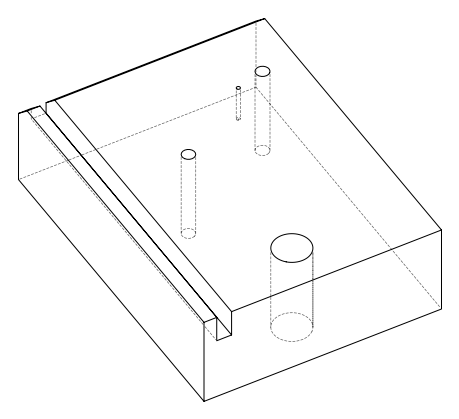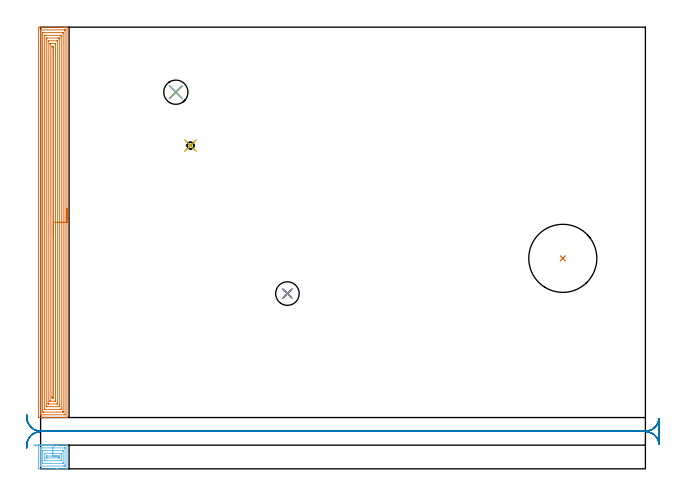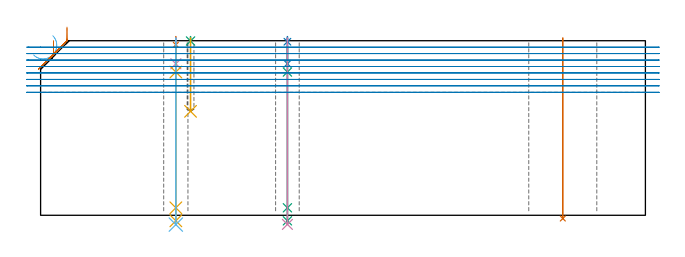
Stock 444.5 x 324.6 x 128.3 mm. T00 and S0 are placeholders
(PLAN: 14 operations, 10 tool changes, 39.1 min)
(1 SPOT_DRILL | STEP1HOLE | NXT0321_9005460120000 | 0.05 min | 182 mm3)
(2 SPOT_DRILL_1 | STEP1HOLE_2 | NXT0321_9005460120000 | 0.03 min | 4 mm3)
(3 SPOT_DRILL_2 | STEP1POCKET | NXT0321_9005460120000 | 0.03 min | 1 mm3)
(4 DRILL_BLIND_HOLE_INTO_CENTER | STEP1HOLE | NXT0301_084 | 0.08 min | 1386 mm3)
(5 GUN_DRILL_THROUGH_HOLE | STEP1HOLE | UGT0307_008 | 0.63 min | 10661 mm3)
(6 DRILL_TO_ENLARGE_THROUGH_HOLE | STEP1HOLE | UGT0301_248 | 0.55 min | 19632 mm3)
(7 INDEXABLE_INSERT_DRILL_THROUGH_HOLE_FROM_SOLID | STEP1HOLE_1 | NXT0302_038 | 0.53 min | 251811 mm3)
(8 DRILL_BLIND_HOLE_INTO_CENTER_1 | STEP1HOLE_2 | NXT0301_084 | 0.08 min | 1551 mm3)
(9 GUN_DRILL_THROUGH_HOLE_1 | STEP1HOLE_2 | UGT0307_008 | 0.63 min | 10659 mm3)
(10 DRILL_TO_ENLARGE_THROUGH_HOLE_1 | STEP1HOLE_2 | UGT0301_244 | 0.55 min | 17887 mm3)
(11 DRILL_BLIND_HOLE_INTO_CENTER_2 | STEP1POCKET | UGT0301_445 | 0.22 min | 978 mm3)
(12 AREA_MILL | FG_CHAMFER_SURFACE | UGT0205_001 | 1.4 min | 5545 mm3)
(13 AREA_MILL_1 | FG_CHAMFER_SURFACE_1 | UGT0205_001 | 18.64 min | 64396 mm3)
(14 MILL_RECTANGULAR_SLOT | SLOT_RECTANGULAR | UGT0201_094 | Follow Part, ap 5, ae 75% | 15.64 min | 338504 mm3)
(TOOL NXT0321_9005460120000 | NC Spot Drill, 142deg, 12mm, Carbide, Uncoated | D12 PA142 FL30 Z2)
(TOOL NXT0301_084 | Carbide Drill 11.3mm [860.1-1130-034A1-MM 2214] | D11.3 PA140 FL55 Z2)
(TOOL UGT0307_008 | Gun Drill 11 mm | D11 PA130 FL24 Z1)
(TOOL UGT0301_248 | Twist Drill 17.8 mm | D17.8 PA118 FL130 Z2)
(TOOL NXT0302_038 | Index. Insert Drill 50mm [880-D5000L50-04] | D50 PA176 FL200 Z2)
(TOOL UGT0301_244 | Twist Drill 17.3 mm | D17.3 PA118 FL130 Z2)
(TOOL UGT0301_445 | Carbide Drill 5.0 mm | D5 PA118 FL52 Z2)
(TOOL UGT0205_001 | Chamfer Mill 20 x 3 x 45 deg. | D20 FL50 Z2)
(TOOL UGT0201_094 | End mill 20 mm | D20 FL38 Z4)
(OP 1 SPOT_DRILL)
G17 G21 G94 G90
T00 M6
G54
G17 G0 G90 X99.4 Y276.8 S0 M3
G43 Z138.3 H0
G94 G81 G98 Z125.3 F250. R131.3
G80
M5
M2
(OP 2 SPOT_DRILL_1)
G17 G21 G94 G90
T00 M6
G54
G17 G0 G90 X181.4 Y128.8 S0 M3
G43 Z138.3 H0
G94 G81 G98 Z127.555 F250. R131.3
G80
M5
M2
(OP 3 SPOT_DRILL_2)
G17 G21 G94 G90
T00 M6
G54
G17 G0 G90 X110.2 Y237.6 S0 M3
G43 Z138.3 H0
G94 G81 G98 Z128.085 F250. R131.3
G80
M5
M2
(OP 4 DRILL_BLIND_HOLE_INTO_CENTER)
G17 G21 G94 G90
T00 M6
G54
G17 G0 G90 X99.4 Y276.8 S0 M3
G43 Z138.3 H1
G94 G81 G98 Z111.35 F250. R130.3
G80
M5
M2
(OP 5 GUN_DRILL_THROUGH_HOLE)
G17 G21 G94 G90
T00 M6
G54
G17 G0 G90 X99.4 Y276.8 M8
G43 Z138.3 H0
Z124.699
S716 M3
G94 G1 Z105.287 F125. M26
G4 X.084
Z5.5 F250.
G4 X.084
Z-4.065 F125.
G4 X.084
M5
M9
G0 Z124.699
Z138.3
M2
(OP 6 DRILL_TO_ENLARGE_THROUGH_HOLE)
G17 G21 G94 G90
T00 M6
G54
G17 G0 G90 X99.4 Y276.8 S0 M3
G43 Z138.3 H0
G94 G73 G98 Z-6.848 F250. Q16.893 R130.3
G80
M5
M2
(OP 7 INDEXABLE_INSERT_DRILL_THROUGH_HOLE_FROM_SOLID)
G17 G21 G94 G90
T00 M6
G54
G17 G0 G90 X383.8 Y154.7 S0 M3
G43 Z138.3 H1
G94 G81 G98 Z-2.373 F250. R130.3
G80
M5
M2
(OP 8 DRILL_BLIND_HOLE_INTO_CENTER_1)
G17 G21 G94 G90
T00 M6
G54
G17 G0 G90 X181.4 Y128.8 S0 M3
G43 Z138.3 H1
G94 G81 G98 Z111.35 F250. R130.3
G80
M5
M2
(OP 9 GUN_DRILL_THROUGH_HOLE_1)
G17 G21 G94 G90
T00 M6
G54
G17 G0 G90 X181.4 Y128.8 M8
G43 Z138.3 H0
Z124.381
S716 M3
G94 G1 Z105.287 F125. M26
G4 X.084
Z5.5 F250.
G4 X.084
Z-4.065 F125.
G4 X.084
M5
M9
G0 Z124.381
Z138.3
M2
(OP 10 DRILL_TO_ENLARGE_THROUGH_HOLE_1)
G17 G21 G94 G90
T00 M6
G54
G17 G0 G90 X181.4 Y128.8 S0 M3
G43 Z138.3 H0
G94 G73 G98 Z-6.697 F250. Q16.875 R130.3
G80
M5
M2
(OP 11 DRILL_BLIND_HOLE_INTO_CENTER_2)
G17 G21 G94 G90
T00 M6
G54
G17 G0 G90 X110.2 Y237.6 S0 M3
G43 Z138.3 H0
G94 G81 G98 Z76.4 F250. R130.3
G80
M5
M2
(OP 12 AREA_MILL)
G17 G21 G94 G90
T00 M6
G54
G17 G0 G90 X-5.192 Y17.4 S1061 M3
G43 Z138.3 H0
Z117.845
G94 G1 X-4.549 Z117.255 F250.
X-3.857 Z116.724
X-3.121 Z116.255
X-2.347 Z115.853
X-1.541 Z115.519
X-0.709 Z115.256
X0.142 Z115.068
X1.007 Z114.954
X1.879 Z114.916
X2.751 Z114.954
X3.615 Z115.068
X4.467 Z115.256
X5.299 Z115.519
X6.105 Z115.853
X6.879 Z116.255
X7.615 Z116.724
X8.307 Z117.255
X8.95 Z117.845
X11.631 Z120.525
X12.399 Z121.299
X19.25 Z128.149
X19.347 Y17.396 Z128.246
X19.393 Y17.391 Z128.292
X19.4 Y17.023 Z128.3
Y0.377
X19.393 Y0.01 Z128.292
X19.25 Y0. Z128.149
X12.399 Z121.299
X11.631 Z120.525
X-1.263 Z107.632
X-1.49 Y0.004 Z107.404
X-1.497 Y0.377 Z107.403
X-1.5 Y0.986 Z107.4
Y16.756
X-1.498 Y17.023 Z107.402
X-1.49 Y17.396 Z107.404
X-1.263 Y17.399 Z107.632
X8.95 Y17.4 Z117.845
X8.948 Y17.024 Z117.848
X8.95 Y15.4 Z117.85
X17.886 Y15.399 Z126.786
X17.929 Y15.397 Z126.829
X17.964 Y15.392 Z126.864
X17.979 Y15.388 Z126.879
X17.981 Y15.368 Z126.881
X17.984 Y15.271 Z126.884
X17.985 Y15.173 Z126.885
X17.986 Y2.907 Z126.886
X17.983 Y2.129 Z126.883
X17.98 Y2.036 Z126.88
X17.978 Y2.01 Z126.878
X17.951 Y2.007 Z126.851
X17.886 Y2.004 Z126.786
X17.124 Y2. Z126.024
X16.992 Z125.892
X0.014 Y2.001 Z108.914
X-0.029 Y2.003 Z108.871
X-0.064 Y2.008 Z108.836
X-0.079 Y2.012 Z108.821
X-0.08 Y2.032 Z108.82
X-0.084 Y2.129 Z108.816
X-0.085 Y2.227 Z108.815
X-0.086 Y14.493 Z108.814
X-0.083 Y15.271 Z108.817
X-0.08 Y15.364 Z108.82
X-0.078 Y15.39 Z108.822
X-0.051 Y15.393 Z108.849
X0.014 Y15.396 Z108.914
X0.777 Y15.4 Z109.677
X0.908 Z109.808
X8.95 Z117.85
Y13.4
X16.22 Z125.12
X16.484 Y13.394 Z125.384
X16.549 Y13.39 Z125.449
X16.565 Y13.382 Z125.465
X16.568 Y13.364 Z125.468
X16.57 Y13.313 Z125.47
X16.571 Y13.055 Z125.471
X16.572 Y12.643 Z125.472
X16.571 Y4.757 Z125.471
X16.57 Y4.295 Z125.47
X16.568 Y4.139 Z125.468
X16.565 Y4.024 Z125.465
X16.484 Y4.01 Z125.384
X16.098 Y4.002 Z124.998
X15.977 Y4. Z124.877
X1.68 Z110.58
X1.416 Y4.006 Z110.316
X1.351 Y4.01 Z110.251
X1.335 Y4.018 Z110.235
X1.332 Y4.036 Z110.232
X1.33 Y4.087 Z110.23
X1.329 Y4.345 Z110.229
X1.328 Y4.757 Z110.228
X1.329 Y12.643 Z110.229
X1.33 Y13.105 Z110.23
X1.332 Y13.261 Z110.232
X1.335 Y13.376 Z110.235
X1.416 Y13.39 Z110.316
X1.802 Y13.398 Z110.702
X1.923 Y13.4 Z110.823
X8.95 Z117.85
Y11.4
X14.686 Y11.399 Z123.586
X15.031 Y11.394 Z123.931
X15.094 Y11.39 Z123.994
X15.15 Y11.383 Z124.05
X15.157 Y10.89 Z124.057
Y6.51
X15.155 Y6.095 Z124.055
X15.153 Y6.044 Z124.053
X15.151 Y6.023 Z124.051
X15.14 Y6.01 Z124.04
X15.004 Y6.005 Z123.904
X14.83 Y6.001 Z123.73
X3.214 Z112.114
X2.869 Y6.006 Z111.769
X2.806 Y6.01 Z111.706
X2.75 Y6.017 Z111.65
X2.743 Y6.51 Z111.643
Y10.89
X2.745 Y11.305 Z111.645
X2.747 Y11.356 Z111.647
X2.749 Y11.377 Z111.649
X2.76 Y11.39 Z111.66
X2.896 Y11.395 Z111.796
X3.07 Y11.399 Z111.97
X8.95 Y11.4 Z117.85
Y9.4
X12.524 Z121.424
X13.152 Y9.399 Z122.052
X13.418 Y9.395 Z122.318
X13.684 Y9.39 Z122.584
X13.737 Y9.378 Z122.637
X13.739 Y9.329 Z122.639
X13.741 Y9.244 Z122.641
X13.743 Y9.138 Z122.643
Y8.819
X13.742 Y8.262 Z122.642
X13.741 Y8.103 Z122.641
X13.738 Y8.024 Z122.638
X13.737 Y8.012 Z122.637
X13.722 Y8.008 Z122.622
X13.683 Y8.002 Z122.583
X13.418 Y8.001 Z122.318
X12.791 Y8. Z121.691
X4.748 Y8.001 Z113.648
X4.482 Y8.005 Z113.382
X4.216 Y8.01 Z113.116
X4.163 Y8.022 Z113.063
X4.161 Y8.071 Z113.061
X4.159 Y8.156 Z113.059
X4.157 Y8.262 Z113.057
Y8.581
X4.158 Y9.138 Z113.058
X4.159 Y9.297 Z113.059
X4.162 Y9.376 Z113.062
X4.163 Y9.388 Z113.063
X4.178 Y9.392 Z113.078
X4.217 Y9.398 Z113.117
X4.482 Y9.399 Z113.382
X5.109 Y9.4 Z114.009
X8.95 Z117.85
X9.539 Z118.493
X10.07 Z119.185
X10.539 Z119.921
X10.942 Z120.695
X11.276 Z121.501
X11.538 Z122.333
X11.727 Z123.185
X11.841 Z124.049
X11.879 Z124.921
X11.841 Z125.793
X11.727 Z126.658
X11.538 Z127.509
X11.276 Z128.341
X10.942 Z129.147
X10.539 Z129.921
X10.07 Z130.657
X9.539 Z131.349
X8.95 Z131.992
G0 Z138.3
M5
M2
(OP 13 AREA_MILL_1)
G17 G21 G94 G90
T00 M6
G54
G17 G0 G90 X19.4 Y191.15 S1061 M3
G43 Z138.3 H0
G94 G1 Y191.112 Z137.428 F250.
Y190.998 Z136.563
Y190.809 Z135.712
Y190.547 Z134.88
Y190.213 Z134.074
Y189.81 Z133.3
Y189.342 Z132.564
Y188.81 Z131.872
Y188.221 Z131.229
Y187.578 Z130.64
Y186.886 Z130.108
Y186.15 Z129.64
Y185.376 Z129.237
Y184.57 Z128.903
Y183.738 Z128.641
Y182.887 Z128.452
Y182.022 Z128.338
Y181.15 Z128.3
Y37.863
X19.397 Y37.71 Z128.288
X19.339 Y37.707 Z128.231
X18.946 Y37.7 Z127.845
X18.539 Z127.439
X17.886 Z126.781
X16.665 Z125.562
X16.098 Z124.993
X4.954 Z113.851
X-1.163 Y37.701 Z107.734
X-1.492 Y37.71 Z107.406
X-1.499 Y38.037 Z107.399
Y38.057
X-1.5 Y323.99 Z107.4
X-1.497 Y324.266 Z107.402
X-1.492 Y324.59 Z107.406
X-1.163 Y324.6 Z107.735
X15.488 Z124.383
X16.098 Z124.993
X16.665 Z125.562
X16.992 Z125.888
X17.559 Z126.455
X17.886 Z126.781
X18.539 Z127.439
X18.946 Z127.845
X19.339 Y324.593 Z128.231
X19.397 Y324.59 Z128.288
X19.4 Y324.437 Z128.3
Y181.15
X17.986 Z126.886
X17.985 Y39.995 Z126.885
X17.983 Y39.895 Z126.883
X17.977 Y39.71 Z126.877
X17.886 Y39.707 Z126.786
X17.387 Y39.701 Z126.287
X0.41 Y39.7 Z109.31
X0.014 Y39.702 Z108.914
X-0.042 Y39.705 Z108.858
X-0.071 Y39.709 Z108.829
X-0.079 Y39.796 Z108.821
X-0.084 Y39.995 Z108.816
X-0.085 Y40.095 Z108.815
X-0.086 Y40.195 Z108.814
X-0.085 Y322.305 Z108.815
X-0.083 Y322.405 Z108.817
X-0.077 Y322.59 Z108.823
X0.014 Y322.593 Z108.914
X0.513 Y322.599 Z109.413
X17.49 Y322.6 Z126.39
X17.886 Y322.598 Z126.786
X17.942 Y322.595 Z126.842
X17.971 Y322.591 Z126.871
X17.979 Y322.504 Z126.879
X17.984 Y322.305 Z126.884
X17.986 Y322.205 Z126.886
Y322.105
Y181.15
X16.572 Z125.472
X16.571 Y42.301 Z125.471
X16.57 Y41.881 Z125.47
X16.568 Y41.763 Z125.468
X16.565 Y41.713 Z125.465
X16.46 Y41.707 Z125.36
X16.279 Y41.701 Z125.179
X1.982 Y41.7 Z110.882
X1.802 Y41.703 Z110.702
X1.621 Y41.71 Z110.521
X1.335 Y41.733 Z110.235
X1.333 Y41.881 Z110.233
X1.329 Y42.353 Z110.229
X1.328 Y319.999 Z110.228
X1.33 Y320.419 Z110.23
X1.332 Y320.537 Z110.232
X1.335 Y320.587 Z110.235
X1.44 Y320.593 Z110.34
X1.621 Y320.599 Z110.521
X15.918 Y320.6 Z124.818
X16.098 Y320.597 Z124.998
X16.279 Y320.59 Z125.179
X16.565 Y320.567 Z125.465
X16.567 Y320.419 Z125.467
X16.571 Y319.947 Z125.471
X16.572 Y181.15 Z125.472
X15.157 Z124.057
Y44.559
X15.15 Y43.721 Z124.05
X14.311 Y43.7 Z123.211
X14.277 Z123.177
X3.555 Z112.455
X2.75 Y43.722 Z111.65
X2.743 Y44.511 Z111.643
Y317.741
X2.75 Y318.579 Z111.65
X3.589 Y318.6 Z112.489
X3.623 Z112.523
X14.345 Z123.245
X15.15 Y318.578 Z124.05
X15.157 Y317.789 Z124.057
Y181.15
X13.743 Z122.643
Y46.912
X13.741 Y46.344 Z122.641
X13.739 Y46.024 Z122.639
X13.733 Y45.71 Z122.633
X13.418 Y45.704 Z122.318
X13.168 Y45.701 Z122.068
X5.127 Y45.7 Z114.027
X4.482 Y45.701 Z113.382
X4.23 Y45.704 Z113.13
X4.177 Y45.71 Z113.077
X4.164 Y45.725 Z113.064
X4.162 Y45.772 Z113.062
X4.158 Y46.344 Z113.058
X4.157 Y46.669 Z113.057
Y315.388
X4.159 Y315.956 Z113.059
X4.161 Y316.276 Z113.061
X4.167 Y316.59 Z113.067
X4.482 Y316.596 Z113.382
X4.732 Y316.599 Z113.632
X12.773 Y316.6 Z121.673
X13.418 Y316.599 Z122.318
X13.67 Y316.596 Z122.57
X13.723 Y316.59 Z122.623
X13.736 Y316.575 Z122.636
X13.738 Y316.528 Z122.638
X13.742 Y315.956 Z122.642
X13.743 Y315.631 Z122.643
Y181.15
X12.329 Z121.229
X12.328 Y48.326 Z121.228
X12.326 Y48.13 Z121.226
X12.322 Y47.782 Z121.222
X12.313 Y47.71 Z121.213
X12.204 Y47.705 Z121.104
X12.06 Y47.701 Z120.96
X5.805 Z114.705
X5.625 Y47.705 Z114.525
X5.587 Y47.709 Z114.487
X5.578 Y47.713 Z114.478
X5.576 Y47.726 Z114.476
X5.573 Y47.767 Z114.473
X5.571 Y47.934 Z114.471
Y48.13
X5.572 Y313.974 Z114.472
X5.573 Y314.17 Z114.473
X5.578 Y314.518 Z114.478
X5.587 Y314.59 Z114.487
X5.696 Y314.595 Z114.596
X5.84 Y314.599 Z114.74
X12.095 Z120.995
X12.275 Y314.595 Z121.175
X12.313 Y314.591 Z121.213
X12.322 Y314.587 Z121.222
X12.325 Y314.574 Z121.225
X12.327 Y314.533 Z121.227
X12.329 Y314.365 Z121.229
Y314.17
Y181.15
X10.915 Z119.815
Y50.631
X10.913 Y49.915 Z119.813
X10.911 Y49.742 Z119.811
X10.908 Y49.719 Z119.808
X10.897 Y49.71 Z119.797
X10.845 Y49.705 Z119.745
X10.737 Y49.702 Z119.637
X10.059 Y49.7 Z118.959
X7.378 Z116.278
X7.163 Z116.063
X7.091 Y49.702 Z115.991
X7.034 Y49.705 Z115.934
X7. Y49.709 Z115.9
X6.992 Y49.74 Z115.892
X6.988 Y49.915 Z115.888
X6.986 Y50.092 Z115.886
X6.985 Y311.669 Z115.885
X6.987 Y312.385 Z115.887
X6.989 Y312.558 Z115.889
X6.992 Y312.581 Z115.892
X7.003 Y312.59 Z115.903
X7.055 Y312.595 Z115.955
X7.163 Y312.598 Z116.063
X7.841 Y312.6 Z116.741
X10.522 Z119.422
X10.737 Z119.637
X10.809 Y312.598 Z119.709
X10.866 Y312.595 Z119.766
X10.9 Y312.591 Z119.8
X10.908 Y312.56 Z119.808
X10.912 Y312.385 Z119.812
X10.914 Y312.208 Z119.814
X10.915 Y181.15 Z119.815
X9.5 Z118.4
Y52.594
X9.498 Y52.046 Z118.398
X9.493 Y51.701 Z118.393
X8.95 Y51.7 Z117.85
X8.407 Y51.701 Z117.307
X8.401 Y52.249 Z117.301
X8.4 Y52.594 Z117.3
Y53.144
Y309.706
X8.402 Y310.254 Z117.302
X8.407 Y310.599 Z117.307
X8.949 Y310.6 Z117.849
X9.493 Y310.599 Z118.393
X9.499 Y310.051 Z118.399
X9.5 Y309.706 Z118.4
Y309.156
Y181.15
Y180.278 Z118.439
Y179.414 Z118.552
Y178.562 Z118.741
Y177.73 Z119.004
Y176.924 Z119.337
Y176.15 Z119.74
Y175.414 Z120.209
Y174.722 Z120.74
Y174.079 Z121.329
Y173.49 Z121.973
Y172.959 Z122.665
Y172.49 Z123.4
Y172.087 Z124.174
Y171.753 Z124.98
Y171.491 Z125.812
Y171.302 Z126.664
Y171.188 Z127.529
Y171.15 Z128.4
G0 Z138.3
M5
M2
(OP 14 MILL_RECTANGULAR_SLOT)
G17 G21 G94 G90
T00 M6
G54
G17 G0 G90 X-10.16 Y19.802 S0 M3
G43 Z138.3 H0
Z123.562
G94 G1 X-8.66 Y22.4 F250.
G2 X0. Y27.4 R10. F500.
G1 X444.5
G2 X454.47 Y18.174 R10.
G1 X454.5
Y36.926
X454.47
G2 X444.5 Y27.7 R10.
G1 X0.
G2 X-8.66 Y32.7 R10.
G1 X-10.16 Y35.298 F250.
G0 Y19.802 Z118.825
G1 X-8.66 Y22.4
G2 X0. Y27.4 R10. F500.
G1 X444.5
G2 X454.47 Y18.174 R10.
G1 X454.5
Y36.926
X454.47
G2 X444.5 Y27.7 R10.
G1 X0.
G2 X-8.66 Y32.7 R10.
G1 X-10.16 Y35.298 F250.
G0 X-10.36 Y18.696 Z114.087
G1 X-9.148 Y21.44
G2 X0. Y27.4 R10. F500.
G1 X444.5
G2 X454.47 Y18.174 R10.
G1 X454.5
Y36.926
X454.47
G2 X444.5 Y27.7 R10.
G1 X0.
G2 X-9.149 Y33.664 R10.
G1 X-10.36 Y36.408 F250.
G0 X-10.363 Y16.131 Z109.35
G1 X-9.857 Y19.088
G2 X0. Y27.4 R10. F500.
G1 X444.5
G2 X454.47 Y18.174 R10.
G1 X454.5
Y36.926
X454.47
G2 X444.5 Y27.7 R10.
G1 X0.
G2 X-9.86 Y36.035 R10.
G1 X-10.36 Y38.993 F250.
G0 X-10.202 Y15.183 Z104.612
G1 X-9.97 Y18.174
G2 X0. Y27.4 R10. F500.
G1 X444.5
G2 X454.47 Y18.174 R10.
G1 X454.5
Y36.926
X454.47
G2 X444.5 Y27.7 R10.
G1 X0.
G2 X-9.97 Y36.926 R10.
G1 X-10.202 Y39.917 F250.
G0 Y15.183 Z99.875
G1 X-9.97 Y18.174
G2 X0. Y27.4 R10. F500.
G1 X444.5
G2 X454.47 Y18.174 R10.
G1 X454.5
Y36.926
X454.47
G2 X444.5 Y27.7 R10.
G1 X0.
G2 X-9.97 Y36.926 R10.
G1 X-10.202 Y39.917 F250.
G0 Y15.183 Z95.137
G1 X-9.97 Y18.174
G2 X0. Y27.4 R10. F500.
G1 X444.5
G2 X454.47 Y18.174 R10.
G1 X454.5
Y36.926
X454.47
G2 X444.5 Y27.7 R10.
G1 X0.
G2 X-9.97 Y36.926 R10.
G1 X-10.202 Y39.917 F250.
G0 Y15.183 Z90.4
G1 X-9.97 Y18.174
G2 X0. Y27.4 R10. F500.
G1 X444.5
G2 X454.47 Y18.174 R10.
G1 X454.5
Y36.926
X454.47
G2 X444.5 Y27.7 R10.
G1 X0.
G2 X-9.97 Y36.926 R10.
G1 X-10.202 Y39.917 F250.
G0 Z138.3
M5
M2
